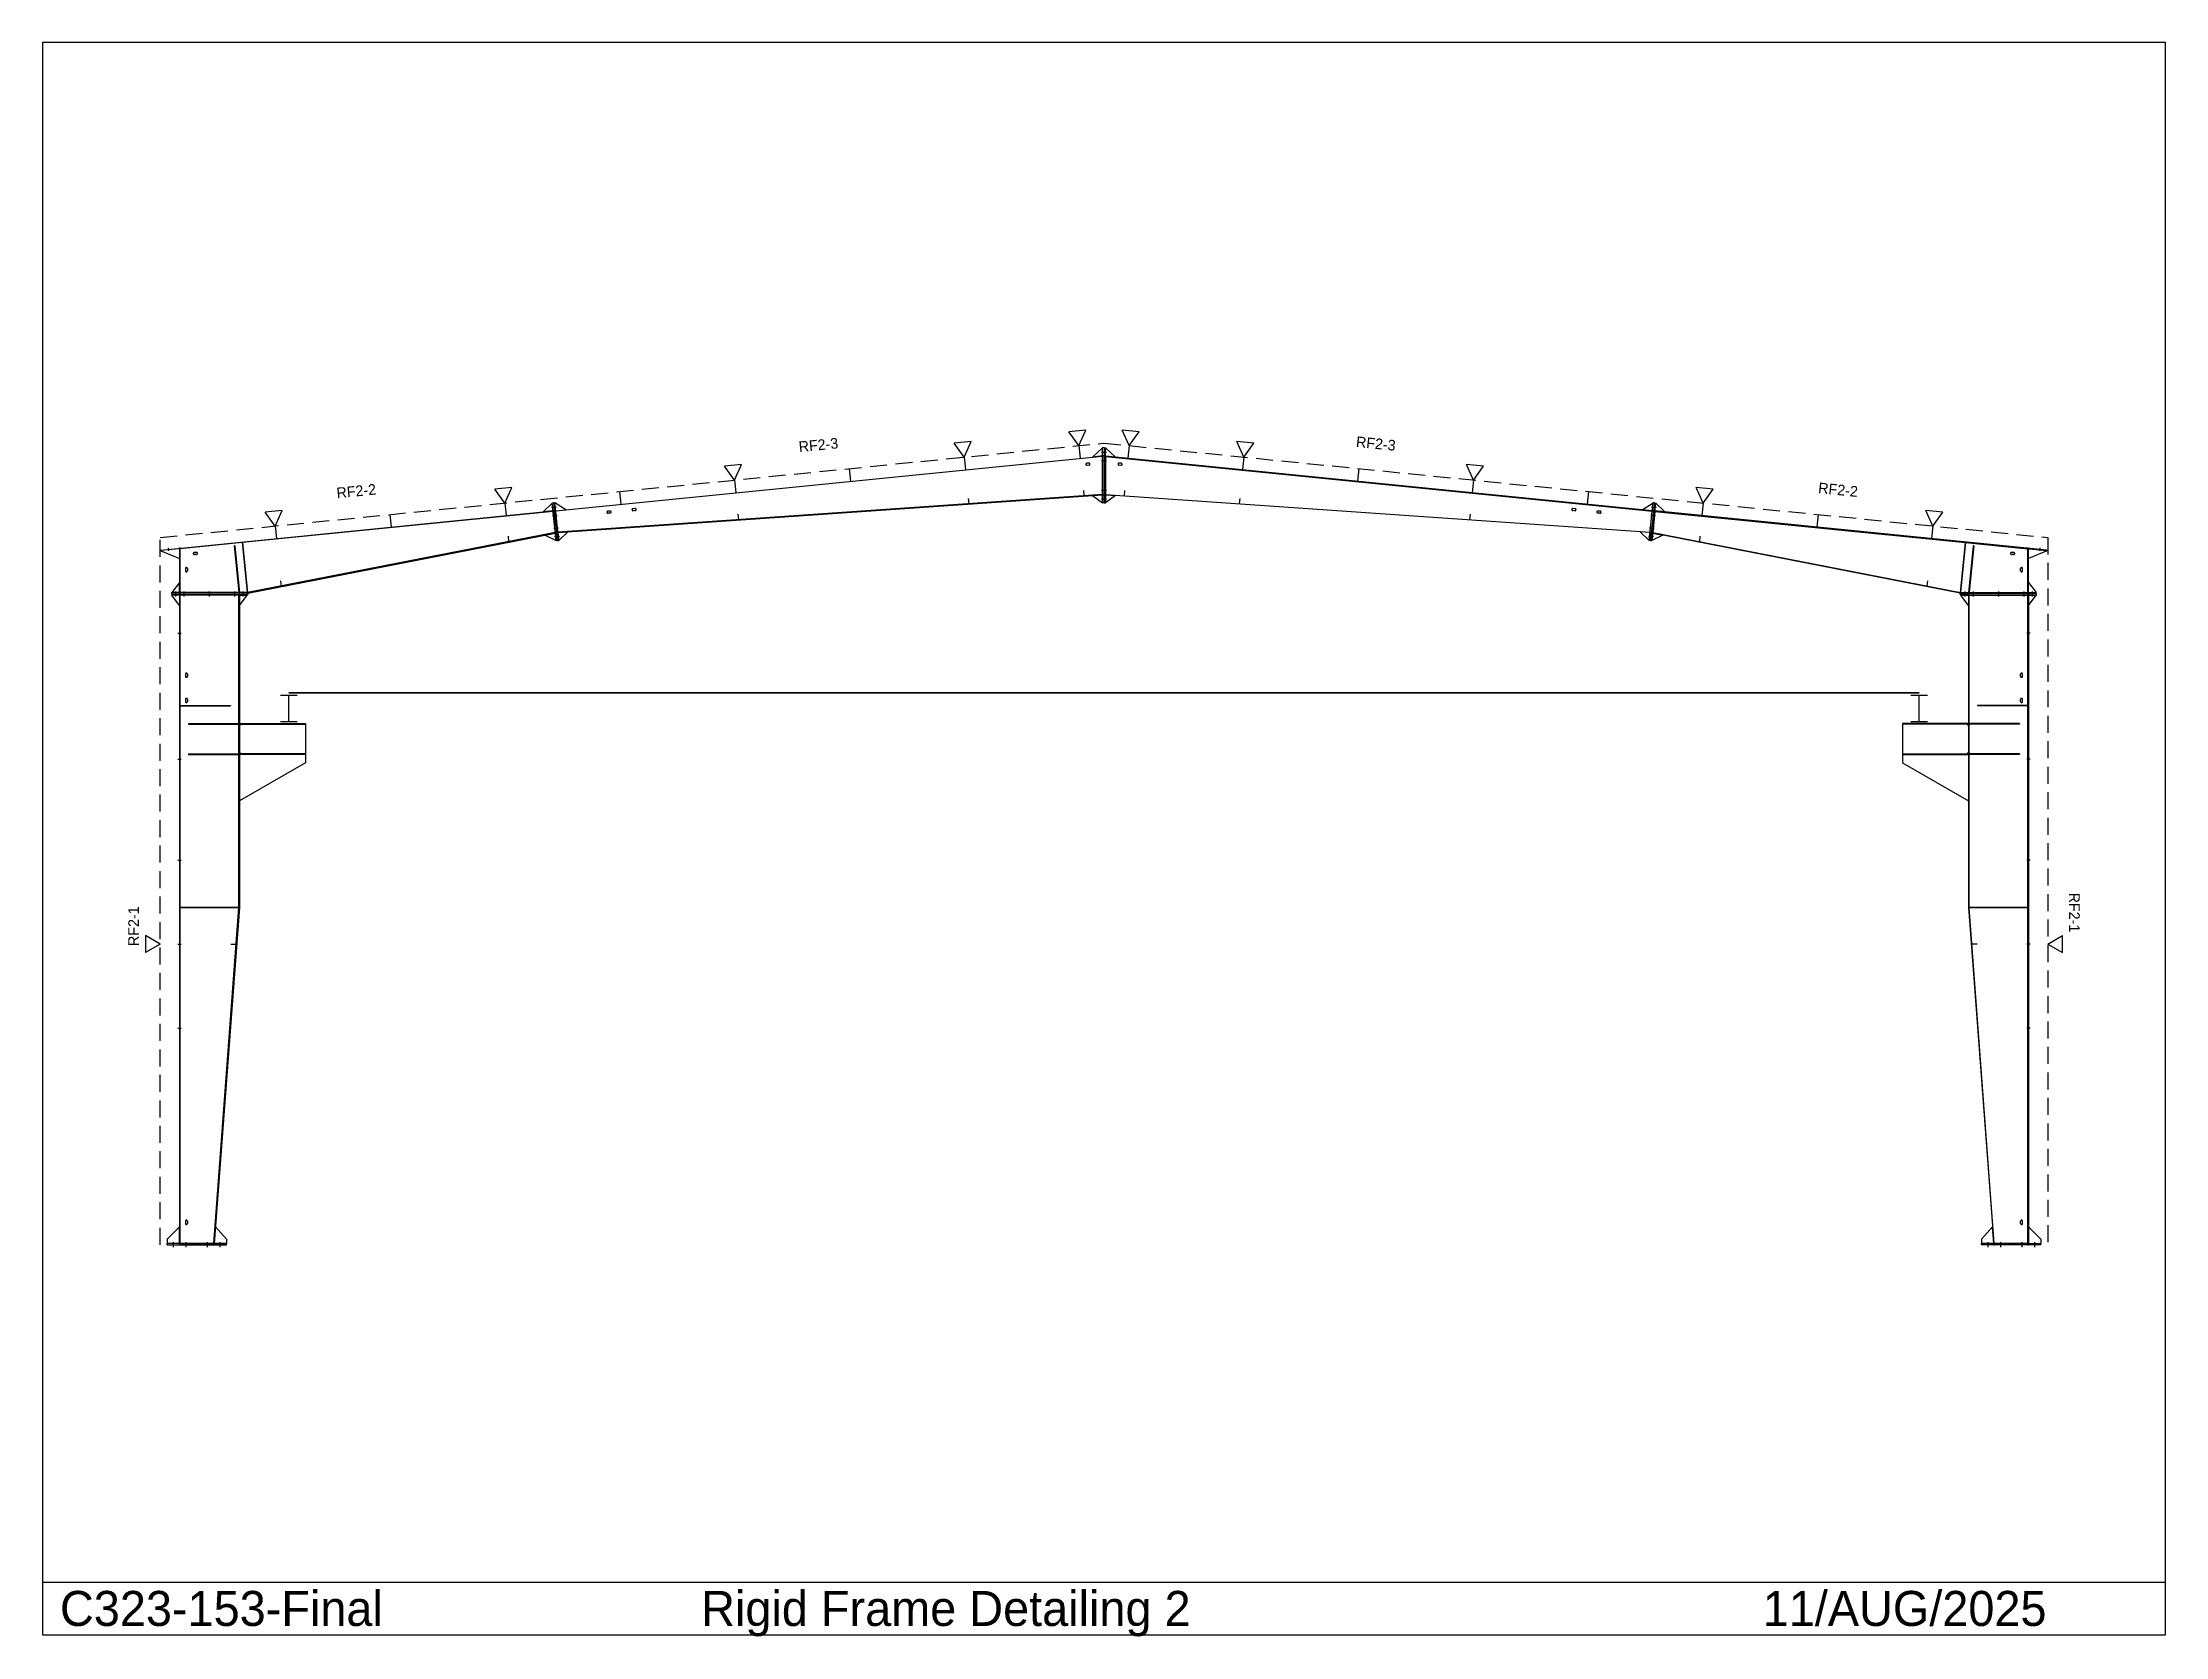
# Model space of a CAD drawing. Extents: x -1403 to 23873, y -4665 to 14314.
import ezdxf

# ---------------------------------------------------------------- set-up
doc = ezdxf.new("R2010")
doc.units = 0
doc.linetypes.add('CONTIN', pattern=[0])
doc.linetypes.add('DASHED', pattern=[303.3, 202.2, -101.1])
doc.layers.get('0').update_dxf_attribs({"linetype": 'CONTIN'})
for name, color, linetype in [('1', 7, 'CONTIN'), ('16', 7, 'CONTIN'), ('17', 7, 'CONTIN'), ('3', 7, 'CONTIN'), ('5', 5, 'DASHED'), ('8', 5, 'DASHED')]:
    doc.layers.add(name, color=color, linetype=linetype)

msp = doc.modelspace()

# ---------------------------------------------------------------- linework, layer by layer
for p, q in [((23872.9, 14313.517), (-1402.9, 14313.517)), ((-1402.9, 14313.517), (-1402.9, -4643.333)), ((23872.9, -4643.333), (23872.9, 14313.517)), ((-1402.9, -4017.757), (23872.9, -4017.757)), ((-1402.9, -4643.333), (23872.9, -4643.333))]:
    msp.add_line(p, q)
at = {"layer": '1'}
for p, q in [((4707.62, 8739.009), (11218.503, 9390.098)), ((11219, 9385.122), (4708.118, 8734.034)), ((11219, 9385.122), (4708.118, 8734.034)), ((11099.001, 9378.146), (11219, 9486.773)), ((11219, 9390.146), (11099.001, 9378.146)), ((11206.301, 9436.723), (11263.7, 9436.723)), ((11206.301, 9436.723), (11263.7, 9436.723)), ((11219, 9385.122), (11218.503, 9390.098)), ((11219, 9486.773), (11219, 9486.773)), ((11219, 9390.146), (11219, 9486.773)), ((11219, 8833.98), (11219, 9486.723)), ((11235, 9486.723), (11219, 9486.723)), ((11219, 9385.122), (11219, 8932.876)), ((11235, 9486.723), (11235, 8833.98)), ((11235, 9486.723), (11235, 8833.98)), ((11235, 9486.723), (11251, 9486.723)), ((11371, 9378.146), (11251, 9486.773)), ((11251, 9486.773), (11251, 9486.773)), ((11251, 9390.146), (11251, 9486.773)), ((11251, 8833.98), (11251, 9486.723)), ((11251, 9390.146), (11371, 9378.146)), ((11251, 9385.122), (11251.497, 9390.098)), ((11251, 9385.122), (11251, 8932.876)), ((11251, 9385.122), (17761.848, 8734.037)), ((11251, 9385.122), (17761.848, 8734.037)), ((17762.346, 8739.012), (11251.497, 9390.098)), ((11206.301, 9336.723), (11263.7, 9336.723)), ((11206.301, 9336.723), (11263.7, 9336.723)), ((11219, 8932.876), (4733.043, 8484.786)), ((11218.655, 8932.852), (4733.196, 8484.797)), ((4733.541, 8479.809), (11219, 8927.863)), ((11219, 8927.863), (11099.001, 8919.573)), ((11099.001, 8919.573), (11219, 8833.98)), ((11206.301, 8981.723), (11263.7, 8981.723)), ((11206.301, 8981.723), (11263.7, 8981.723)), ((11206.301, 8881.722), (11263.7, 8881.722)), ((11206.301, 8881.722), (11263.7, 8881.722)), ((11218.655, 8932.852), (11219, 8927.863)), ((11219, 8927.863), (11219, 8833.98)), ((11251, 8932.876), (17736.922, 8484.789)), ((11251.345, 8932.852), (11251, 8927.863)), ((17736.424, 8479.812), (11251, 8927.863)), ((11251, 8927.863), (11371, 8919.573)), ((11251, 8927.863), (11251, 8833.98)), ((11371, 8919.573), (11251, 8833.98)), ((11251.345, 8932.852), (17736.768, 8484.8)), ((10, 8270.252), (4675.68, 8736.82)), ((4676.276, 8730.85), (10.597, 8264.281)), ((4676.276, 8730.85), (979.248, 8361.146)), ((4556.275, 8724.88), (4666.326, 8830.354)), ((4675.679, 8736.82), (4556.275, 8724.88)), ((4658.665, 8779.339), (4715.779, 8785.05)), ((4658.665, 8779.339), (4715.779, 8785.05)), ((4682.247, 8831.946), (4666.326, 8830.354)), ((4711.103, 8382.587), (4666.326, 8830.354)), ((4666.326, 8830.354), (4666.326, 8830.354)), ((4675.679, 8736.82), (4666.326, 8830.354)), ((4668.615, 8679.835), (4725.73, 8685.547)), ((4668.615, 8679.835), (4725.73, 8685.547)), ((4676.276, 8730.85), (4675.68, 8736.82)), ((4676.276, 8730.85), (4701.302, 8480.596)), ((4682.247, 8831.946), (4698.167, 8833.538)), ((4682.247, 8831.946), (4727.024, 8384.179)), ((4682.247, 8831.946), (4727.024, 8384.179)), ((4742.944, 8385.771), (4698.167, 8833.538)), ((4827.025, 8750.949), (4698.167, 8833.538)), ((4698.167, 8833.538), (4698.167, 8833.538)), ((4707.62, 8739.009), (4698.167, 8833.538)), ((4707.62, 8739.009), (4827.025, 8750.949)), ((4708.118, 8734.034), (4707.62, 8739.009)), ((4733.043, 8484.786), (4708.118, 8734.034)), ((11235, 8833.98), (11219, 8833.98)), ((11219, 8833.98), (11219, 8833.98)), ((11235, 8833.98), (11251, 8833.98)), ((11251, 8833.98), (11251, 8833.98)), ((17642.939, 8750.952), (17771.797, 8833.541)), ((17762.346, 8739.012), (17642.939, 8750.952)), ((17727.021, 8385.774), (17771.797, 8833.541)), ((17736.922, 8484.789), (17761.848, 8734.037)), ((17787.717, 8831.949), (17742.941, 8384.182)), ((17787.717, 8831.949), (17742.941, 8384.182)), ((17744.234, 8685.55), (17801.35, 8679.838)), ((17744.234, 8685.55), (17801.35, 8679.838)), ((17754.184, 8785.053), (17811.301, 8779.342)), ((17754.184, 8785.053), (17811.301, 8779.342)), ((17758.861, 8382.59), (17803.637, 8830.357)), ((17761.848, 8734.037), (17762.346, 8739.012)), ((17762.346, 8739.012), (17771.797, 8833.541)), ((17793.688, 8730.853), (17768.662, 8480.599)), ((17787.717, 8831.949), (17771.797, 8833.541)), ((17771.797, 8833.541), (17771.797, 8833.541)), ((17787.717, 8831.949), (17803.637, 8830.357)), ((17793.688, 8730.853), (17794.283, 8736.823)), ((17793.688, 8730.853), (21490.752, 8361.146)), ((17793.688, 8730.853), (22459.404, 8264.281)), ((17794.283, 8736.823), (17803.637, 8830.357)), ((22460, 8270.252), (17794.283, 8736.823)), ((17794.283, 8736.823), (17913.689, 8724.883)), ((17913.689, 8724.883), (17803.637, 8830.357)), ((17803.637, 8830.357), (17803.637, 8830.357)), ((979.248, 8361.146), (236, 8286.822)), ((1039, 7763.629), (979.248, 8361.146)), ((979.248, 8361.146), (1039, 7763.629)), ((4701.302, 8480.596), (1039, 7763.629)), ((4700.564, 8480.451), (1039, 7763.629)), ((1040.537, 7755.778), (4702.102, 8472.601)), ((4702.102, 8472.601), (4583.819, 8449.444)), ((4583.819, 8449.444), (4711.103, 8382.587)), ((4683.541, 8530.579), (4740.656, 8536.29)), ((4683.541, 8530.579), (4740.656, 8536.29)), ((4693.491, 8431.076), (4750.606, 8436.787)), ((4693.491, 8431.076), (4750.606, 8436.787)), ((4700.564, 8480.451), (4702.102, 8472.601)), ((4702.102, 8472.601), (4711.103, 8382.587)), ((4727.024, 8384.179), (4711.103, 8382.587)), ((4711.103, 8382.587), (4711.103, 8382.587)), ((4727.024, 8384.179), (4742.944, 8385.771)), ((4733.043, 8484.786), (4733.043, 8484.786)), ((4733.196, 8484.797), (4733.541, 8479.809)), ((4733.541, 8479.809), (4853.312, 8488.083)), ((4733.541, 8479.809), (4742.944, 8385.771)), ((4853.312, 8488.083), (4742.944, 8385.771)), ((4742.944, 8385.771), (4742.944, 8385.771)), ((17736.426, 8479.812), (17616.654, 8488.086)), ((17616.654, 8488.086), (17727.021, 8385.774)), ((17719.359, 8436.79), (17776.475, 8431.078)), ((17719.359, 8436.79), (17776.475, 8431.078)), ((17736.426, 8479.812), (17727.021, 8385.774)), ((17742.941, 8384.182), (17727.021, 8385.774)), ((17727.021, 8385.774), (17727.021, 8385.774)), ((17729.309, 8536.294), (17786.424, 8530.582)), ((17729.309, 8536.294), (17786.424, 8530.582)), ((17736.768, 8484.8), (17736.424, 8479.812)), ((17736.922, 8484.789), (17736.922, 8484.789)), ((17742.941, 8384.182), (17758.861, 8382.59)), ((17767.863, 8472.604), (17758.861, 8382.59)), ((17886.145, 8449.447), (17758.861, 8382.59)), ((17758.861, 8382.59), (17758.861, 8382.59)), ((17769.4, 8480.454), (17767.863, 8472.604)), ((21429.463, 7755.778), (17767.863, 8472.604)), ((17767.863, 8472.604), (17886.145, 8449.447)), ((17768.662, 8480.599), (21431, 7763.629)), ((17769.4, 8480.454), (21431, 7763.629)), ((21431, 7763.629), (21490.752, 8361.146)), ((21490.752, 8361.146), (21431, 7763.629)), ((21490.752, 8361.146), (22234, 8286.822)), ((230, 8286.222), (0, 8263.222)), ((0, 8263.222), (230, 8171.222)), ((10.597, 8264.281), (10, 8270.252)), ((236, 8286.222), (230, 8286.222)), ((230, 8286.222), (230, 7763.629)), ((236, 7763.629), (236, 8286.822)), ((236, 7763.629), (236, 8286.222)), ((886.263, 8321.148), (880.292, 8320.552)), ((886.263, 8321.148), (880.292, 8320.552)), ((886.263, 8321.148), (880.292, 8320.552)), ((880.292, 8320.552), (936.015, 7763.331)), ((880.292, 8320.552), (936.015, 7763.331)), ((880.292, 8320.552), (936.015, 7763.331)), ((886.263, 8321.148), (941.985, 7763.928)), ((886.263, 8321.148), (941.985, 7763.928)), ((886.263, 8321.148), (941.985, 7763.928)), ((21583.736, 8321.148), (21528.014, 7763.928)), ((21583.736, 8321.148), (21528.014, 7763.928)), ((21583.736, 8321.148), (21528.014, 7763.928)), ((21589.709, 8320.552), (21533.986, 7763.331)), ((21589.709, 8320.552), (21533.986, 7763.331)), ((21589.709, 8320.552), (21533.986, 7763.331)), ((21589.709, 8320.552), (21583.736, 8321.148)), ((21589.709, 8320.552), (21583.736, 8321.148)), ((21589.709, 8320.552), (21583.736, 8321.148)), ((22234, 7763.629), (22234, 8286.822)), ((22234, 8286.222), (22234, 7763.629)), ((22234, 8286.222), (22240, 8286.222)), ((22240, 7763.629), (22240, 8286.222)), ((22240, 8286.222), (22470, 8263.222)), ((22470, 8263.222), (22240, 8171.222)), ((22459.404, 8264.281), (22460, 8270.252)), ((230, 7883.629), (136, 7763.629)), ((230, 7763.629), (230, 7883.629)), ((22240, 7763.629), (22240, 7883.629)), ((22240, 7883.629), (22334, 7763.629)), ((1036, 7763.629), (136, 7763.629)), ((136, 7747.629), (136, 7763.629)), ((136, 7763.629), (136, 7763.629)), ((230, 7763.629), (136, 7763.629)), ((136, 7747.629), (1036, 7747.629)), ((136, 7747.629), (136, 7731.629)), ((136, 7747.629), (1036, 7747.629)), ((1036, 7731.629), (136, 7731.629)), ((230, 7611.63), (136, 7731.629)), ((136, 7731.629), (136, 7731.629)), ((230, 7731.629), (136, 7731.629)), ((186, 7718.93), (186, 7776.329)), ((186, 7718.93), (186, 7776.329)), ((236, 7763.629), (230, 7763.629)), ((236, 7731.629), (230, 7731.629)), ((230, 7731.629), (230, 16)), ((230, 7731.629), (230, 7611.63)), ((1039, 7763.629), (236, 7763.629)), ((936, 7731.629), (236, 7731.629)), ((236, 4016), (236, 7731.629)), ((236, 16), (236, 7731.629)), ((286, 7718.93), (286, 7776.329)), ((286, 7718.93), (286, 7776.329)), ((586, 7718.93), (586, 7776.329)), ((586, 7718.93), (586, 7776.329)), ((886, 7718.93), (886, 7776.329)), ((886, 7718.93), (886, 7776.329)), ((936, 4016), (936, 7731.629)), ((936, 7731.629), (936, 7731.629)), ((936, 4016), (936, 7731.629)), ((936, 7731.629), (942, 7731.629)), ((941.985, 7763.928), (936.015, 7763.331)), ((941.985, 7763.928), (936.015, 7763.331)), ((941.985, 7763.928), (936.015, 7763.331)), ((942, 7731.629), (942, 4016)), ((942, 7731.629), (942, 7611.63)), ((942, 7611.63), (1036, 7731.629)), ((942, 7731.629), (1036, 7731.629)), ((986, 7718.93), (986, 7776.329)), ((986, 7718.93), (986, 7776.329)), ((1036, 7747.629), (1036, 7763.629)), ((1036, 7747.629), (1036, 7731.629)), ((1036, 7731.629), (1036, 7731.629)), ((1039, 7763.629), (1039, 7763.629)), ((1039, 7763.629), (1039, 7763.629)), ((1039, 7763.629), (1040.537, 7755.778)), ((21431, 7763.629), (21429.463, 7755.778)), ((21431, 7763.629), (21431, 7763.629)), ((21431, 7763.629), (21431, 7763.629)), ((21431, 7763.629), (22234, 7763.629)), ((21434, 7747.629), (21434, 7763.629)), ((21434, 7763.629), (22334, 7763.629)), ((22334, 7747.629), (21434, 7747.629)), ((22334, 7747.629), (21434, 7747.629)), ((21434, 7747.629), (21434, 7731.629)), ((21434, 7731.629), (22334, 7731.629)), ((21528, 7611.63), (21434, 7731.629)), ((21434, 7731.629), (21434, 7731.629)), ((21528, 7731.629), (21434, 7731.629)), ((21484.002, 7776.329), (21484.002, 7718.93)), ((21484.002, 7776.329), (21484.002, 7718.93)), ((21534, 7731.629), (21528, 7731.629)), ((21528, 7731.629), (21528, 4016)), ((21528, 7731.629), (21528, 7611.63)), ((21533.986, 7763.331), (21528.014, 7763.928)), ((21533.986, 7763.331), (21528.014, 7763.928)), ((21533.986, 7763.331), (21528.014, 7763.928)), ((21534, 4016), (21534, 7731.629)), ((21534, 7731.629), (21534, 7731.629)), ((21534, 7731.629), (22234, 7731.629)), ((21534, 4016), (21534, 7731.629)), ((21584, 7776.329), (21584, 7718.93)), ((21584, 7776.329), (21584, 7718.93)), ((21884, 7776.329), (21884, 7718.93)), ((21884, 7776.329), (21884, 7718.93)), ((22184, 7776.329), (22184, 7718.93)), ((22184, 7776.329), (22184, 7718.93)), ((22234, 7763.629), (22240, 7763.629)), ((22234, 4016), (22234, 7731.629)), ((22234, 16), (22234, 7731.629)), ((22234, 7731.629), (22240, 7731.629)), ((22240, 7763.629), (22334, 7763.629)), ((22240, 7731.629), (22240, 16)), ((22240, 7731.629), (22240, 7611.63)), ((22240, 7611.63), (22334, 7731.629)), ((22240, 7731.629), (22334, 7731.629)), ((22284, 7776.329), (22284, 7718.93)), ((22284, 7776.329), (22284, 7718.93)), ((22334, 7747.629), (22334, 7763.629)), ((22334, 7763.629), (22334, 7763.629)), ((22334, 7747.629), (22334, 7731.629)), ((22334, 7731.629), (22334, 7731.629)), ((236, 6420), (836, 6420)), ((236, 6420), (236, 6414)), ((236, 6420), (836, 6420)), ((236, 6420), (236, 6414)), ((236, 6420), (836, 6420)), ((236, 6420), (236, 6414)), ((236, 6414), (836, 6414)), ((236, 6414), (836, 6414)), ((236, 6414), (836, 6414)), ((836, 6420), (836, 6414)), ((836, 6420), (836, 6414)), ((836, 6420), (836, 6414)), ((22234, 6420), (21634, 6420)), ((21634, 6420), (21634, 6414)), ((22234, 6420), (21634, 6420)), ((21634, 6420), (21634, 6414)), ((22234, 6420), (21634, 6420)), ((21634, 6420), (21634, 6414)), ((22234, 6414), (21634, 6414)), ((22234, 6414), (21634, 6414)), ((22234, 6414), (21634, 6414)), ((22234, 6420), (22234, 6414)), ((22234, 6420), (22234, 6414)), ((22234, 6420), (22234, 6414)), ((336, 6204), (936, 6204)), ((336, 6204), (336, 6198)), ((336, 6204), (936, 6204)), ((336, 6204), (336, 6198)), ((336, 6204), (936, 6204)), ((336, 6204), (336, 6198)), ((336, 6198), (936, 6198)), ((336, 6198), (936, 6198)), ((336, 6198), (936, 6198)), ((936, 6204), (936, 6198)), ((936, 6204), (936, 6198)), ((936, 6204), (936, 6198)), ((942, 6204), (1730, 6204)), ((942, 6204), (1730, 6204)), ((942, 6204), (1730, 6204)), ((942, 6196), (1730, 6196)), ((942, 6196), (1730, 6196)), ((942, 6196), (1730, 6196)), ((1730, 6204), (1730, 5838)), ((1730, 6204), (1730, 5838)), ((1730, 6204), (1730, 5838)), ((21528, 6204), (20740, 6204)), ((20740, 6204), (20740, 5838)), ((21528, 6204), (20740, 6204)), ((20740, 6204), (20740, 5838)), ((21528, 6204), (20740, 6204)), ((20740, 6204), (20740, 5838)), ((21528, 6196), (20740, 6196)), ((21528, 6196), (20740, 6196)), ((21528, 6196), (20740, 6196)), ((22134, 6204), (21534, 6204)), ((21534, 6204), (21534, 6198)), ((22134, 6204), (21534, 6204)), ((21534, 6204), (21534, 6198)), ((22134, 6204), (21534, 6204)), ((21534, 6204), (21534, 6198)), ((22134, 6198), (21534, 6198)), ((22134, 6198), (21534, 6198)), ((22134, 6198), (21534, 6198)), ((22134, 6204), (22134, 6198)), ((22134, 6204), (22134, 6198)), ((22134, 6204), (22134, 6198)), ((336, 5844), (936, 5844)), ((336, 5844), (336, 5838)), ((336, 5844), (936, 5844)), ((336, 5844), (336, 5838)), ((336, 5844), (936, 5844)), ((336, 5844), (336, 5838)), ((336, 5838), (936, 5838)), ((336, 5838), (936, 5838)), ((336, 5838), (936, 5838)), ((936, 5844), (936, 5838)), ((936, 5844), (936, 5838)), ((936, 5844), (936, 5838)), ((1730, 5846), (942, 5846)), ((1730, 5846), (942, 5846)), ((1730, 5846), (942, 5846)), ((1730, 5838), (942, 5838)), ((1730, 5838), (942, 5838)), ((1730, 5838), (942, 5838)), ((1730, 5838), (1730, 5738)), ((20740, 5846), (21528, 5846)), ((20740, 5846), (21528, 5846)), ((20740, 5846), (21528, 5846)), ((20740, 5838), (21528, 5838)), ((20740, 5838), (20740, 5738)), ((20740, 5838), (21528, 5838)), ((20740, 5838), (21528, 5838)), ((22134, 5844), (21534, 5844)), ((21534, 5844), (21534, 5838)), ((22134, 5844), (21534, 5844)), ((21534, 5844), (21534, 5838)), ((22134, 5844), (21534, 5844)), ((21534, 5844), (21534, 5838)), ((22134, 5838), (21534, 5838)), ((22134, 5838), (21534, 5838)), ((22134, 5838), (21534, 5838)), ((22134, 5844), (22134, 5838)), ((22134, 5844), (22134, 5838)), ((22134, 5844), (22134, 5838)), ((1730, 5738), (942, 5283.047)), ((20740, 5738), (21528, 5283.047)), ((936, 4016), (236, 4016)), ((236, 16), (236, 4016)), ((236, 4016), (936, 4016)), ((636, 16), (936, 4016)), ((636.034, 16.449), (936, 4016)), ((941.983, 4015.551), (642.017, 16)), ((936, 4016), (936, 4016)), ((936, 4016), (941.983, 4015.551)), ((936, 4016), (942, 4016)), ((21534, 4016), (21528, 4016)), ((21534, 4016), (21528.018, 4015.551)), ((21528.018, 4015.551), (21827.984, 16)), ((21834, 16), (21534, 4016)), ((21534, 4016), (21534, 4016)), ((21534, 4016), (22234, 4016)), ((22234, 4016), (21534, 4016)), ((21833.967, 16.449), (21534, 4016)), ((22234, 16), (22234, 4016)), ((230, 213), (83, 66)), ((83, 66), (83, 16)), ((787.808, 16), (83, 16)), ((83, 0), (83, 16)), ((230, 16), (83, 16)), ((83, 0), (787.808, 0)), ((158, -28.7), (158, 28.7)), ((230, 16), (230, 213)), ((236, 16), (230, 16)), ((236, 16), (636, 16)), ((308, -28.7), (308, 28.7)), ((562.808, -28.7), (562.808, 28.7)), ((636.034, 16.449), (642.017, 16)), ((642.017, 16), (656.701, 211.792)), ((642.017, 16), (787.808, 16)), ((656.701, 211.792), (787.808, 66)), ((712.808, -28.7), (712.808, 28.7)), ((787.808, 66), (787.808, 16)), ((787.808, 0), (787.808, 16)), ((21813.299, 211.791), (21682.193, 66)), ((21682.193, 66), (21682.193, 16)), ((21682.193, 0), (21682.193, 16)), ((21682.193, 16), (22387, 16)), ((21827.984, 16), (21682.193, 16)), ((22387, 0), (21682.193, 0)), ((21757.193, 28.7), (21757.193, -28.7)), ((21827.984, 16), (21813.299, 211.791)), ((21833.967, 16.449), (21827.984, 16)), ((22234, 16), (21834, 16)), ((21907.193, 28.7), (21907.193, -28.7)), ((22162, 28.7), (22162, -28.7)), ((22234, 16), (22240, 16)), ((22240, 16), (22240, 213)), ((22240, 213), (22387, 66)), ((22240, 16), (22387, 16)), ((22312, 28.7), (22312, -28.7)), ((22387, 66), (22387, 16)), ((22387, 0), (22387, 16))]:
    msp.add_line(p, q, dxfattribs=at)
for centre, radius in [((11235, 9391.747), 6.35), ((11235, 9391.747), 6.35), ((11235, 8928.969), 6.35), ((11235, 8928.969), 6.35), ((4691.601, 8738.412), 6.35), ((4691.7, 8737.417), 6.35), ((17778.266, 8737.42), 6.35), ((17778.363, 8738.415), 6.35), ((4717.571, 8478.706), 6.35), ((4717.873, 8475.688), 6.35), ((17752.092, 8475.69), 6.35), ((17752.395, 8478.709), 6.35), ((230, 8292.252), 6.35), ((22240, 8292.252), 6.35), ((230, 7747.629), 6.35), ((230, 7747.629), 6.35), ((942, 7747.629), 6.35), ((1036, 7747.629), 6.35), ((21434, 7747.629), 6.35), ((21528, 7747.629), 6.35), ((22240, 7747.629), 6.35), ((22240, 7747.629), 6.35), ((942, 6196), 12.7), ((21528, 6196), 12.7), ((942, 5846), 12.7), ((21528, 5846), 12.7), ((230, 0), 6.35), ((640.817, 0), 6.35), ((21829.184, 0), 6.35), ((22240, 0), 6.35)]:
    msp.add_circle(centre, radius, dxfattribs=at)
at = {"layer": '17'}
for p, q in [((11228.65, 9391.747), (11241.351, 9391.747)), ((11228.65, 9391.747), (11241.351, 9391.747)), ((11228.65, 9391.747), (11241.351, 9391.747)), ((11228.65, 9391.747), (11241.351, 9391.747)), ((11228.65, 9391.747), (11241.351, 9391.747)), ((11228.65, 9391.747), (11241.351, 9391.747)), ((11235, 9385.397), (11235, 9398.098)), ((11235, 9385.397), (11235, 9398.098)), ((11235, 9385.397), (11235, 9398.098)), ((11235, 9385.397), (11235, 9398.098)), ((11235, 9385.397), (11235, 9398.098)), ((11235, 9385.397), (11235, 9398.098)), ((11228.65, 8928.969), (11241.351, 8928.969)), ((11228.65, 8928.969), (11241.351, 8928.969)), ((11228.65, 8928.969), (11241.351, 8928.969)), ((11228.65, 8928.969), (11241.351, 8928.969)), ((11228.65, 8928.969), (11241.351, 8928.969)), ((11228.65, 8928.969), (11241.351, 8928.969)), ((11235, 8922.619), (11235, 8935.318)), ((11235, 8922.619), (11235, 8935.318)), ((11235, 8922.619), (11235, 8935.318)), ((11235, 8922.619), (11235, 8935.318)), ((11235, 8922.619), (11235, 8935.318)), ((11235, 8922.619), (11235, 8935.318)), ((4685.25, 8738.412), (4697.95, 8738.412)), ((4685.25, 8738.412), (4697.95, 8738.412)), ((4685.25, 8738.412), (4697.95, 8738.412)), ((4685.35, 8737.417), (4698.05, 8737.417)), ((4685.35, 8737.417), (4698.05, 8737.417)), ((4685.35, 8737.417), (4698.05, 8737.417)), ((4691.601, 8732.062), (4691.601, 8744.763)), ((4691.601, 8732.062), (4691.601, 8744.763)), ((4691.601, 8732.062), (4691.601, 8744.763)), ((4691.7, 8731.067), (4691.7, 8743.767)), ((4691.7, 8731.067), (4691.7, 8743.767)), ((4691.7, 8731.067), (4691.7, 8743.767)), ((17771.914, 8737.42), (17784.615, 8737.42)), ((17771.914, 8737.42), (17784.615, 8737.42)), ((17771.914, 8737.42), (17784.615, 8737.42)), ((17772.014, 8738.415), (17784.715, 8738.415)), ((17772.014, 8738.415), (17784.715, 8738.415)), ((17772.014, 8738.415), (17784.715, 8738.415)), ((17778.266, 8731.07), (17778.266, 8743.771)), ((17778.266, 8731.07), (17778.266, 8743.771)), ((17778.266, 8731.07), (17778.266, 8743.771)), ((17778.363, 8732.065), (17778.363, 8744.766)), ((17778.363, 8732.065), (17778.363, 8744.766)), ((17778.363, 8732.065), (17778.363, 8744.766)), ((4711.221, 8478.706), (4723.921, 8478.706)), ((4711.221, 8478.706), (4723.921, 8478.706)), ((4711.221, 8478.706), (4723.921, 8478.706)), ((4711.523, 8475.688), (4724.223, 8475.688)), ((4711.523, 8475.688), (4724.223, 8475.688)), ((4711.523, 8475.688), (4724.223, 8475.688)), ((4717.571, 8472.355), (4717.571, 8485.056)), ((4717.571, 8472.355), (4717.571, 8485.056)), ((4717.571, 8472.355), (4717.571, 8485.056)), ((4717.873, 8469.337), (4717.873, 8482.037)), ((4717.873, 8469.337), (4717.873, 8482.037)), ((4717.873, 8469.337), (4717.873, 8482.037)), ((17745.742, 8475.69), (17758.441, 8475.69)), ((17745.742, 8475.69), (17758.441, 8475.69)), ((17745.742, 8475.69), (17758.441, 8475.69)), ((17746.043, 8478.709), (17758.744, 8478.709)), ((17746.043, 8478.709), (17758.744, 8478.709)), ((17746.043, 8478.709), (17758.744, 8478.709)), ((17752.092, 8469.34), (17752.092, 8482.04)), ((17752.092, 8469.34), (17752.092, 8482.04)), ((17752.092, 8469.34), (17752.092, 8482.04)), ((17752.395, 8472.358), (17752.395, 8485.059)), ((17752.395, 8472.358), (17752.395, 8485.059)), ((17752.395, 8472.358), (17752.395, 8485.059)), ((223.65, 8292.252), (236.35, 8292.252)), ((223.65, 8292.252), (236.35, 8292.252)), ((223.65, 8292.252), (236.35, 8292.252)), ((230, 8285.902), (230, 8298.602)), ((230, 8285.902), (230, 8298.602)), ((230, 8285.902), (230, 8298.602)), ((22233.65, 8292.252), (22246.35, 8292.252)), ((22233.65, 8292.252), (22246.35, 8292.252)), ((22233.65, 8292.252), (22246.35, 8292.252)), ((22240, 8285.902), (22240, 8298.602)), ((22240, 8285.902), (22240, 8298.602)), ((22240, 8285.902), (22240, 8298.602)), ((223.65, 7747.629), (236.35, 7747.629)), ((223.65, 7747.629), (236.35, 7747.629)), ((223.65, 7747.629), (236.35, 7747.629)), ((223.65, 7747.629), (236.35, 7747.629)), ((223.65, 7747.629), (236.35, 7747.629)), ((223.65, 7747.629), (236.35, 7747.629)), ((230, 7741.279), (230, 7753.979)), ((230, 7741.279), (230, 7753.979)), ((230, 7741.279), (230, 7753.979)), ((230, 7741.279), (230, 7753.979)), ((230, 7741.279), (230, 7753.979)), ((230, 7741.279), (230, 7753.979)), ((935.65, 7747.629), (948.35, 7747.629)), ((935.65, 7747.629), (948.35, 7747.629)), ((935.65, 7747.629), (948.35, 7747.629)), ((942, 7741.279), (942, 7753.979)), ((942, 7741.279), (942, 7753.979)), ((942, 7741.279), (942, 7753.979)), ((1029.65, 7747.629), (1042.35, 7747.629)), ((1029.65, 7747.629), (1042.35, 7747.629)), ((1029.65, 7747.629), (1042.35, 7747.629)), ((1036, 7741.279), (1036, 7753.979)), ((1036, 7741.279), (1036, 7753.979)), ((1036, 7741.279), (1036, 7753.979)), ((21427.65, 7747.629), (21440.35, 7747.629)), ((21427.65, 7747.629), (21440.35, 7747.629)), ((21427.65, 7747.629), (21440.35, 7747.629)), ((21434, 7741.279), (21434, 7753.979)), ((21434, 7741.279), (21434, 7753.979)), ((21434, 7741.279), (21434, 7753.979)), ((21521.65, 7747.629), (21534.35, 7747.629)), ((21521.65, 7747.629), (21534.35, 7747.629)), ((21521.65, 7747.629), (21534.35, 7747.629)), ((21528, 7741.279), (21528, 7753.979)), ((21528, 7741.279), (21528, 7753.979)), ((21528, 7741.279), (21528, 7753.979)), ((22233.65, 7747.629), (22246.35, 7747.629)), ((22233.65, 7747.629), (22246.35, 7747.629)), ((22233.65, 7747.629), (22246.35, 7747.629)), ((22233.65, 7747.629), (22246.35, 7747.629)), ((22233.65, 7747.629), (22246.35, 7747.629)), ((22233.65, 7747.629), (22246.35, 7747.629)), ((22240, 7741.279), (22240, 7753.979)), ((22240, 7741.279), (22240, 7753.979)), ((22240, 7741.279), (22240, 7753.979)), ((22240, 7741.279), (22240, 7753.979)), ((22240, 7741.279), (22240, 7753.979)), ((22240, 7741.279), (22240, 7753.979)), ((223.65, 0), (236.35, 0)), ((223.65, 0), (236.35, 0)), ((223.65, 0), (236.35, 0)), ((230, -6.35), (230, 6.35)), ((230, -6.35), (230, 6.35)), ((230, -6.35), (230, 6.35)), ((634.467, 0), (647.167, 0)), ((634.467, 0), (647.167, 0)), ((634.467, 0), (647.167, 0)), ((640.817, -6.35), (640.817, 6.35)), ((640.817, -6.35), (640.817, 6.35)), ((640.817, -6.35), (640.817, 6.35)), ((21822.834, 0), (21835.533, 0)), ((21822.834, 0), (21835.533, 0)), ((21822.834, 0), (21835.533, 0)), ((21829.184, -6.35), (21829.184, 6.35)), ((21829.184, -6.35), (21829.184, 6.35)), ((21829.184, -6.35), (21829.184, 6.35)), ((22233.65, 0), (22246.35, 0)), ((22233.65, 0), (22246.35, 0)), ((22233.65, 0), (22246.35, 0)), ((22240, -6.35), (22240, 6.35)), ((22240, -6.35), (22240, 6.35)), ((22240, -6.35), (22240, 6.35))]:
    msp.add_line(p, q, dxfattribs=at)
at = {"layer": '3'}
for p, q in [((11019.983, 9698.884), (10817.748, 9678.568)), ((11019.983, 9698.884), (10817.748, 9678.568)), ((10936.454, 9513.646), (10817.748, 9678.568)), ((10936.454, 9513.646), (10817.748, 9678.568)), ((10936.454, 9513.646), (11019.983, 9698.884)), ((10936.454, 9513.646), (11019.983, 9698.884)), ((11533.512, 9513.649), (11449.814, 9698.812)), ((11652.067, 9678.679), (11449.814, 9698.812)), ((11533.512, 9513.649), (11449.814, 9698.812)), ((11652.067, 9678.679), (11449.814, 9698.812)), ((11533.512, 9513.649), (11652.067, 9678.679)), ((11533.512, 9513.649), (11652.067, 9678.679)), ((9653.002, 9562.186), (9450.767, 9541.869)), ((9653.002, 9562.186), (9450.767, 9541.869)), ((9569.473, 9376.947), (9450.767, 9541.869)), ((9569.473, 9376.947), (9450.767, 9541.869)), ((9569.473, 9376.947), (9653.002, 9562.186)), ((9569.473, 9376.947), (9653.002, 9562.186)), ((12900.592, 9376.941), (12816.895, 9562.104)), ((13019.147, 9541.971), (12816.895, 9562.104)), ((12900.592, 9376.941), (12816.895, 9562.104)), ((13019.147, 9541.971), (12816.895, 9562.104)), ((12900.592, 9376.941), (13019.147, 9541.971)), ((12900.592, 9376.941), (13019.147, 9541.971)), ((6918.838, 9288.77), (6716.603, 9268.453)), ((6918.838, 9288.77), (6716.603, 9268.453)), ((6835.308, 9103.532), (6716.603, 9268.453)), ((6835.308, 9103.532), (6716.603, 9268.453)), ((6835.308, 9103.532), (6918.838, 9288.77)), ((6835.308, 9103.532), (6918.838, 9288.77)), ((15634.658, 9103.535), (15550.961, 9288.697)), ((15753.214, 9268.564), (15550.961, 9288.697)), ((15634.658, 9103.535), (15550.961, 9288.697)), ((15753.214, 9268.564), (15550.961, 9288.697)), ((15634.658, 9103.535), (15753.214, 9268.564)), ((15634.658, 9103.535), (15753.214, 9268.564)), ((4184.674, 9015.353), (3982.439, 8995.037)), ((4184.674, 9015.353), (3982.439, 8995.037)), ((4101.145, 8830.115), (3982.439, 8995.037)), ((4101.145, 8830.115), (3982.439, 8995.037)), ((4101.145, 8830.115), (4184.674, 9015.353)), ((4101.145, 8830.115), (4184.674, 9015.353)), ((18368.82, 8830.118), (18285.123, 9015.28)), ((18487.377, 8995.147), (18285.123, 9015.28)), ((18368.82, 8830.118), (18285.123, 9015.28)), ((18487.377, 8995.147), (18285.123, 9015.28)), ((18368.82, 8830.118), (18487.377, 8995.147)), ((18368.82, 8830.118), (18487.377, 8995.147)), ((1450.611, 8741.946), (1248.376, 8721.63)), ((1450.611, 8741.946), (1248.376, 8721.63)), ((1367.082, 8556.709), (1248.376, 8721.63)), ((1367.082, 8556.709), (1248.376, 8721.63)), ((1367.082, 8556.709), (1450.611, 8741.946)), ((1367.082, 8556.709), (1450.611, 8741.946)), ((21102.982, 8556.702), (21019.285, 8741.864)), ((21221.539, 8721.731), (21019.285, 8741.864)), ((21102.982, 8556.702), (21019.285, 8741.864)), ((21221.539, 8721.731), (21019.285, 8741.864)), ((21102.982, 8556.702), (21221.539, 8721.731)), ((21102.982, 8556.702), (21221.539, 8721.731)), ((1430, 6544.6), (1630, 6544.6)), ((1530, 6570), (1530, 6570)), ((1530, 6570), (20940, 6570)), ((20940, 6570), (1530, 6570)), ((1530, 6229.399), (1530, 6544.6)), ((20840, 6544.6), (21040, 6544.6)), ((20940, 6570), (20940, 6570)), ((20940, 6229.399), (20940, 6544.6)), ((1430, 6229.399), (1630, 6229.399)), ((20840, 6229.399), (21040, 6229.399)), ((0, 3580), (-176.007, 3681.547)), ((-176.007, 3681.547), (-175.915, 3478.293)), ((0, 3580), (-176.007, 3681.547)), ((-176.007, 3681.547), (-175.915, 3478.293)), ((0, 3580), (-175.915, 3478.293)), ((0, 3580), (-175.915, 3478.293)), ((22470, 3580), (22645.916, 3681.707)), ((22470, 3580), (22645.916, 3681.707)), ((22470, 3580), (22646.006, 3478.453)), ((22470, 3580), (22646.006, 3478.453)), ((22646.006, 3478.453), (22645.916, 3681.707)), ((22646.006, 3478.453), (22645.916, 3681.707))]:
    msp.add_line(p, q, dxfattribs=at)
at = {"layer": '5'}
for p, q in [((9569.473, 9376.947), (9584.397, 9227.692)), ((9569.473, 9376.947), (9584.397, 9227.692)), ((9569.473, 9376.947), (9584.397, 9227.692)), ((10936.454, 9513.646), (10951.38, 9364.391)), ((10936.454, 9513.646), (10951.38, 9364.391)), ((10936.454, 9513.646), (10951.38, 9364.391)), ((11533.512, 9513.648), (11518.586, 9364.395)), ((11533.512, 9513.648), (11518.586, 9364.395)), ((11533.512, 9513.648), (11518.586, 9364.395)), ((12900.592, 9376.94), (12885.667, 9227.687)), ((12900.592, 9376.94), (12885.667, 9227.687)), ((12900.592, 9376.94), (12885.667, 9227.687)), ((6835.308, 9103.531), (6850.234, 8954.276)), ((6835.308, 9103.531), (6850.234, 8954.276)), ((6835.308, 9103.531), (6850.234, 8954.276)), ((8202.39, 9240.239), (8217.315, 9090.984)), ((8202.39, 9240.239), (8217.315, 9090.984)), ((8202.39, 9240.239), (8217.315, 9090.984)), ((11055.196, 9305.428), (11029.326, 9302.841)), ((11057.585, 9281.547), (11031.714, 9278.96)), ((11438.286, 9278.96), (11412.416, 9281.547)), ((11440.675, 9302.841), (11414.804, 9305.428)), ((14267.675, 9240.232), (14252.748, 9090.979)), ((14267.675, 9240.232), (14252.748, 9090.979)), ((14267.675, 9240.232), (14252.748, 9090.979)), ((15634.658, 9103.534), (15619.731, 8954.279)), ((15634.658, 9103.534), (15619.731, 8954.279)), ((15634.658, 9103.534), (15619.731, 8954.279)), ((5468.227, 8966.823), (5483.152, 8817.567)), ((5468.227, 8966.823), (5483.152, 8817.567)), ((5468.227, 8966.823), (5483.152, 8817.567)), ((9618.574, 8885.93), (9624.893, 8822.745)), ((9618.574, 8885.93), (9624.893, 8822.745)), ((9618.574, 8885.93), (9624.893, 8822.745)), ((9618.574, 8885.93), (9624.893, 8822.745)), ((9618.574, 8885.93), (9624.893, 8822.745)), ((9618.574, 8885.93), (9624.893, 8822.745)), ((10989.752, 8980.658), (10996.07, 8917.475)), ((10989.752, 8980.658), (10996.07, 8917.475)), ((10989.752, 8980.658), (10996.07, 8917.475)), ((10989.752, 8980.658), (10996.07, 8917.475)), ((10989.752, 8980.658), (10996.07, 8917.475)), ((10989.752, 8980.658), (10996.07, 8917.475)), ((11480.212, 8980.661), (11473.895, 8917.477)), ((11480.212, 8980.661), (11473.895, 8917.477)), ((11480.212, 8980.661), (11473.895, 8917.477)), ((11480.212, 8980.661), (11473.895, 8917.477)), ((11480.212, 8980.661), (11473.895, 8917.477)), ((11480.212, 8980.661), (11473.895, 8917.477)), ((12851.49, 8885.925), (12845.172, 8822.74)), ((12851.49, 8885.925), (12845.172, 8822.74)), ((12851.49, 8885.925), (12845.172, 8822.74)), ((12851.49, 8885.925), (12845.172, 8822.74)), ((12851.49, 8885.925), (12845.172, 8822.74)), ((12851.49, 8885.925), (12845.172, 8822.74)), ((17001.738, 8966.826), (16986.812, 8817.571)), ((17001.738, 8966.826), (16986.812, 8817.571)), ((17001.738, 8966.826), (16986.812, 8817.571)), ((2734.163, 8693.417), (2749.089, 8544.16)), ((2734.163, 8693.417), (2749.089, 8544.16)), ((2734.163, 8693.417), (2749.089, 8544.16)), ((4101.145, 8830.115), (4116.07, 8680.859)), ((4101.145, 8830.115), (4116.07, 8680.859)), ((4101.145, 8830.115), (4116.07, 8680.859)), ((5353.698, 8735.278), (5327.828, 8732.69)), ((5356.086, 8711.397), (5330.216, 8708.811)), ((5652.209, 8765.129), (5626.339, 8762.542)), ((5654.598, 8741.248), (5628.727, 8738.661)), ((6876.017, 8696.457), (6882.335, 8633.272)), ((6876.017, 8696.457), (6882.335, 8633.272)), ((6876.017, 8696.457), (6882.335, 8633.272)), ((6876.017, 8696.457), (6882.335, 8633.272)), ((6876.017, 8696.457), (6882.335, 8633.272)), ((6876.017, 8696.457), (6882.335, 8633.272)), ((15593.95, 8696.46), (15587.631, 8633.275)), ((15593.95, 8696.46), (15587.631, 8633.275)), ((15593.95, 8696.46), (15587.631, 8633.275)), ((15593.95, 8696.46), (15587.631, 8633.275)), ((15593.95, 8696.46), (15587.631, 8633.275)), ((15593.95, 8696.46), (15587.631, 8633.275)), ((16841.238, 8738.664), (16815.367, 8741.252)), ((16843.625, 8762.545), (16817.754, 8765.132)), ((17139.75, 8708.813), (17113.879, 8711.4)), ((17142.139, 8732.694), (17116.268, 8735.281)), ((18368.82, 8830.118), (18353.895, 8680.862)), ((18368.82, 8830.118), (18353.895, 8680.862)), ((18368.82, 8830.118), (18353.895, 8680.862)), ((19735.902, 8693.41), (19720.977, 8544.154)), ((19735.902, 8693.41), (19720.977, 8544.154)), ((19735.902, 8693.41), (19720.977, 8544.154)), ((1367.082, 8556.709), (1382.007, 8407.452)), ((1367.082, 8556.709), (1382.007, 8407.452)), ((1367.082, 8556.709), (1382.007, 8407.452)), ((4140.631, 8435.255), (4146.95, 8372.07)), ((4140.631, 8435.255), (4146.95, 8372.07)), ((4140.631, 8435.255), (4146.95, 8372.07)), ((4140.631, 8435.255), (4146.95, 8372.07)), ((4140.631, 8435.255), (4146.95, 8372.07)), ((4140.631, 8435.255), (4146.95, 8372.07)), ((18329.336, 8435.258), (18323.016, 8372.073)), ((18329.336, 8435.258), (18323.016, 8372.073)), ((18329.336, 8435.258), (18323.016, 8372.073)), ((18329.336, 8435.258), (18323.016, 8372.073)), ((18329.336, 8435.258), (18323.016, 8372.073)), ((18329.336, 8435.258), (18323.016, 8372.073)), ((21102.982, 8556.702), (21088.057, 8407.446)), ((21102.982, 8556.702), (21088.057, 8407.446)), ((21102.982, 8556.702), (21088.057, 8407.446)), ((92.598, 8298.008), (96.389, 8260.098)), ((429.336, 8242.842), (403.465, 8240.254)), ((431.724, 8218.961), (405.853, 8216.374)), ((22064.148, 8216.373), (22038.275, 8218.96)), ((22066.535, 8240.254), (22040.664, 8242.841)), ((22377.4, 8298.008), (22373.611, 8260.098)), ((299, 8049.822), (299, 8023.822)), ((323, 8049.822), (323, 8023.822)), ((1432.249, 7905.037), (1438.567, 7841.852)), ((1432.249, 7905.037), (1438.567, 7841.852)), ((1432.249, 7905.037), (1438.567, 7841.852)), ((1432.249, 7905.037), (1438.567, 7841.852)), ((1432.249, 7905.037), (1438.567, 7841.852)), ((1432.249, 7905.037), (1438.567, 7841.852)), ((21037.816, 7905.023), (21031.498, 7841.839)), ((21037.816, 7905.023), (21031.498, 7841.839)), ((21037.816, 7905.023), (21031.498, 7841.839)), ((21037.816, 7905.023), (21031.498, 7841.839)), ((21037.816, 7905.023), (21031.498, 7841.839)), ((21037.816, 7905.023), (21031.498, 7841.839)), ((22147, 8023.822), (22147, 8049.822)), ((22171, 8023.822), (22171, 8049.822)), ((210.6, 7280), (248.7, 7280)), ((22259.4, 7280), (22221.301, 7280)), ((299, 6793), (299, 6767)), ((323, 6793), (323, 6767)), ((22147, 6767), (22147, 6793)), ((22171, 6767), (22171, 6793)), ((299, 6493), (299, 6467)), ((323, 6493), (323, 6467)), ((22147, 6467), (22147, 6493)), ((22171, 6467), (22171, 6493)), ((210.6, 5780), (248.7, 5780)), ((22259.4, 5780), (22221.301, 5780)), ((210.6, 4580), (248.7, 4580)), ((22259.4, 4580), (22221.301, 4580)), ((210.6, 3580), (248.7, 3580)), ((839.8, 3580), (903.3, 3580)), ((839.8, 3580), (903.3, 3580)), ((839.8, 3580), (903.3, 3580)), ((839.8, 3580), (903.3, 3580)), ((839.8, 3580), (903.3, 3580)), ((839.8, 3580), (903.3, 3580)), ((21630.201, 3580), (21566.701, 3580)), ((21630.201, 3580), (21566.701, 3580)), ((21630.201, 3580), (21566.701, 3580)), ((21630.201, 3580), (21566.701, 3580)), ((21630.201, 3580), (21566.701, 3580)), ((21630.201, 3580), (21566.701, 3580)), ((22259.4, 3580), (22221.301, 3580)), ((210.6, 2580), (248.7, 2580)), ((22259.4, 2580), (22221.301, 2580)), ((299, 279), (299, 253)), ((323, 279), (323, 253)), ((22147, 253), (22147, 279)), ((22171, 253), (22171, 279))]:
    msp.add_line(p, q, dxfattribs=at)
for centre, start, end in [((11030.52, 9290.9), 95.711, -84.289), ((11056.391, 9293.487), -84.289, 95.711), ((11413.609, 9293.487), 84.289, -95.711), ((11439.48, 9290.9), -95.711, 84.289), ((5329.021, 8720.751), 95.711, -84.289), ((5354.893, 8723.338), -84.289, 95.711), ((5627.532, 8750.602), 95.711, -84.289), ((5653.404, 8753.188), -84.289, 95.711), ((16816.561, 8753.192), 84.289, -95.711), ((16842.432, 8750.604), -95.711, 84.289), ((17115.072, 8723.341), 84.289, -95.711), ((17140.943, 8720.754), -95.711, 84.289), ((404.659, 8228.313), 95.711, -84.289), ((430.53, 8230.901), -84.289, 95.711), ((22039.471, 8230.9), 84.289, -95.711), ((22065.342, 8228.313), -95.711, 84.289), ((311, 8049.822), 0, 180), ((311, 8023.822), 180, 0), ((22159, 8049.822), 0, -180), ((22159, 8023.822), -180, 0), ((311, 6793), 0, 180), ((311, 6767), 180, 0), ((22159, 6793), 0, -180), ((22159, 6767), -180, 0), ((311, 6493), 0, 180), ((311, 6467), 180, 0), ((22159, 6493), 0, -180), ((22159, 6467), -180, 0), ((311, 279), 0, 180), ((311, 253), 180, 0), ((22159, 279), 0, -180), ((22159, 253), -180, 0)]:
    msp.add_arc(centre, 12, start, end, dxfattribs=at)
at = {"layer": '8'}
for p, q in [((0, 8420), (11235, 9543.5)), ((11235, 9543.5), (22470, 8420)), ((0, 0), (0, 8420)), ((22470, 8420), (22470, 0))]:
    msp.add_line(p, q, dxfattribs=at)

# ---------------------------------------------------------------- texts
for s, p in [('C323-153-Final', (-1194.375, -4539.07)), ('Rigid Frame Detailing 2', (6438.917, -4539.07)), ('11/AUG/2025', (19076.818, -4539.07))]:
    msp.add_text(s, height=417.051).set_placement(p)
at = {"layer": '16'}
for s, rotation, p in [('RF2-3', 5.711, (7607.226, 9434.984)), ('RF2-3', -5.711, (14230.908, 9498.171)), ('RF2-2', 5.711, (2104.676, 8885.734)), ('RF2-2', -5.711, (19733.457, 8948.921)), ('RF2-1', -90, (22724, 4191.314)), ('RF2-1', 90, (-254, 3556.315))]:
    msp.add_text(s, height=127, rotation=rotation, dxfattribs=at).set_placement(p)

doc.saveas('drawing.dxf')
